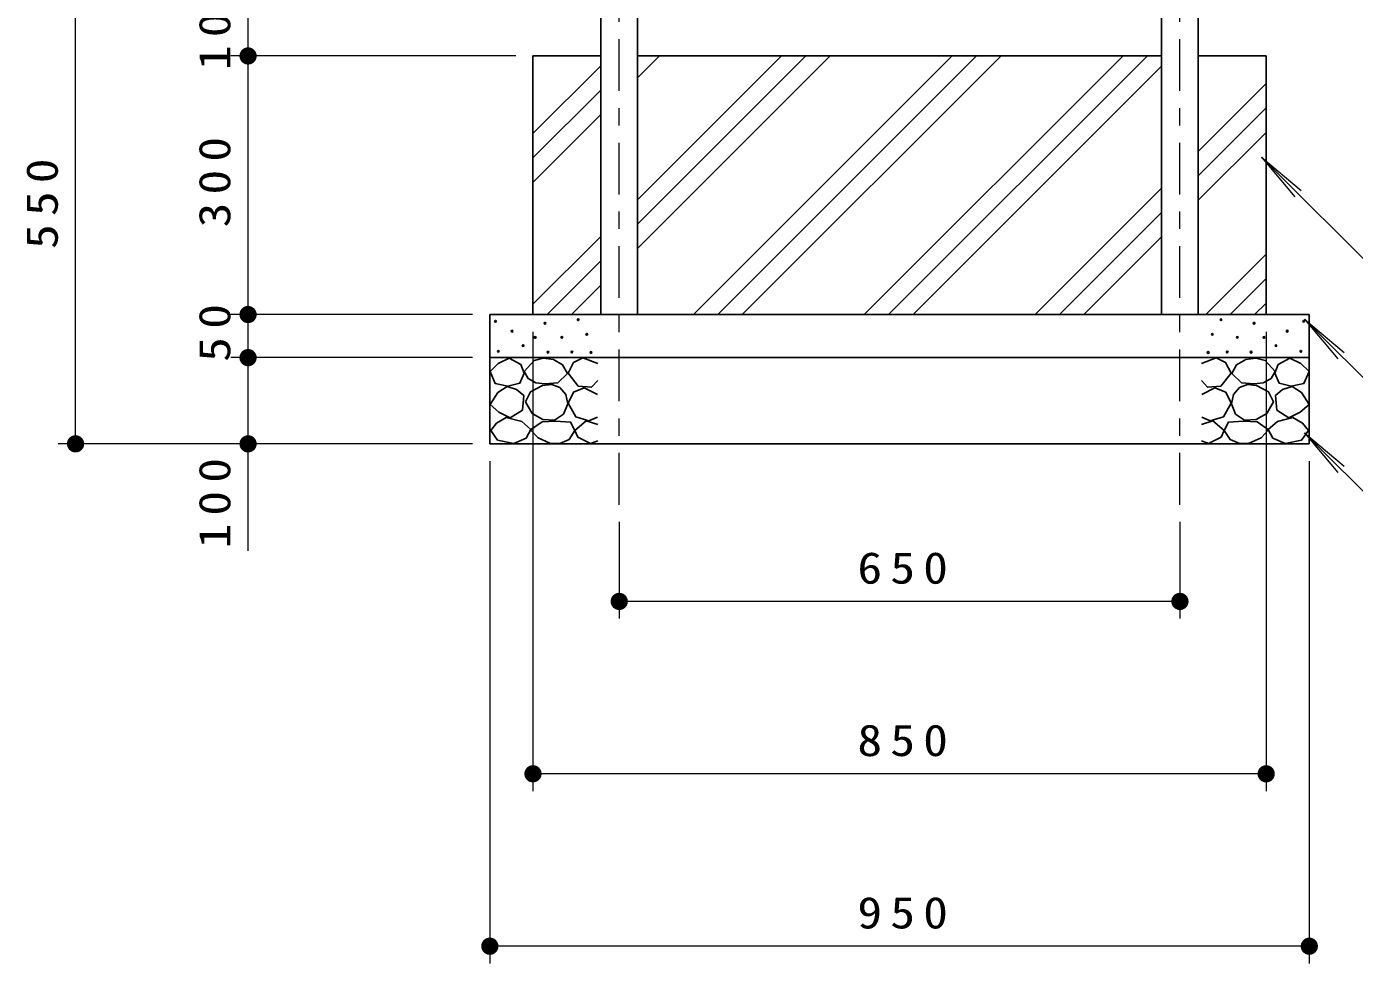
# Model space of a CAD drawing. Units: millimetres on the paper, scale 1:20. Extents: x 475 to 840, y 104 to 380.
# Drawn here: x 516 to 593, y 173.4 to 227.7 of the extents above; entities that cross this region are included whole.
import ezdxf

# ---------------------------------------------------------------- set-up
doc = ezdxf.new("R2010")
doc.units = ezdxf.units.MM
doc.linetypes.add('USER2', pattern=[6, 3, -1, 1, -1])
doc.layers.add('LY_1', color=7, linetype='Continuous', lineweight=13)
doc.styles.add('ＭＳ ゴシック', font='')
doc.styles.get('ＭＳ ゴシック').set_extended_font_data('MS Gothic')

# ---------------------------------------------------------------- blocks, each defined once
blk = doc.blocks.new('filled_dot')
at = {"color": 0, "linetype": 'Continuous', "lineweight": -2, "const_width": 1.25}
blk.add_lwpolyline([(-0.625, 0, 1), (0.625, 0, 1)], format="xyb", close=True, dxfattribs=at)

msp = doc.modelspace()

# ---------------------------------------------------------------- linework, layer by layer
at = {"layer": 'LY_1', "lineweight": 25}
for p, q in [((549.283, 211.001), (549.283, 268.501)), ((583.918, 211.001), (583.918, 268.501)), ((551.418, 211.001), (551.418, 239.933)), ((581.783, 211.001), (581.783, 239.933)), ((545.351, 226.001), (545.351, 211.001)), ((545.351, 226.001), (549.283, 226.001)), ((551.418, 226.001), (566.601, 226.001)), ((581.783, 226.001), (566.601, 226.001)), ((587.851, 226.001), (583.918, 226.001)), ((587.851, 226.001), (587.851, 211.001)), ((542.851, 203.501), (542.851, 211.001)), ((542.851, 211.001), (566.601, 211.001)), ((590.351, 211.001), (566.601, 211.001)), ((590.351, 203.501), (590.351, 211.001)), ((542.851, 208.501), (566.601, 208.501)), ((590.351, 208.501), (566.601, 208.501)), ((542.851, 203.501), (566.601, 203.501)), ((590.351, 203.501), (566.601, 203.501))]:
    msp.add_line(p, q, dxfattribs=at)
at = {"layer": 'LY_1', "linetype": 'USER2'}
for p, q in [((550.351, 199.971), (550.351, 268.501)), ((582.851, 199.971), (582.851, 268.343))]:
    msp.add_line(p, q, dxfattribs=at)
at = {"layer": 'LY_1'}
for p, q in [((518.836, 203.501), (518.836, 231.001)), ((528.836, 226.001), (528.836, 231.001)), ((544.351, 226.001), (527.836, 226.001)), ((528.836, 211.001), (528.836, 226.001)), ((551.418, 214.836), (562.583, 226.001)), ((551.418, 216.25), (561.169, 226.001)), ((551.418, 217.664), (559.755, 226.001)), ((551.418, 224.735), (552.684, 226.001)), ((554.654, 211.001), (569.654, 226.001)), ((556.069, 211.001), (571.069, 226.001)), ((557.483, 211.001), (572.483, 226.001)), ((564.554, 211.001), (579.554, 226.001)), ((565.968, 211.001), (580.968, 226.001)), ((545.351, 221.496), (549.283, 225.428)), ((567.382, 211.001), (581.783, 225.402)), ((545.351, 220.082), (549.283, 224.014)), ((583.918, 220.465), (587.851, 224.398)), ((545.351, 218.667), (549.283, 222.6)), ((583.918, 219.051), (587.851, 222.984)), ((583.918, 217.637), (587.851, 221.57)), ((587.581, 220.127), (589.51, 217.829)), ((587.581, 220.127), (589.879, 218.198)), ((596.243, 211.465), (587.581, 220.127)), ((574.453, 211.001), (581.783, 218.33)), ((575.868, 211.001), (581.783, 216.916)), ((545.351, 211.596), (549.283, 215.529)), ((577.282, 211.001), (581.783, 215.502)), ((546.169, 211.001), (549.283, 214.115)), ((584.353, 211.001), (587.851, 214.498)), ((547.583, 211.001), (549.283, 212.701)), ((585.767, 211.001), (587.851, 213.084)), ((541.851, 211.001), (527.836, 211.001)), ((528.836, 208.501), (528.836, 211.001)), ((587.181, 211.001), (587.851, 211.67)), ((590.081, 210.733), (592.01, 208.435)), ((590.081, 210.733), (592.379, 208.805)), ((596.243, 204.571), (590.081, 210.733)), ((545.351, 210.001), (545.351, 183.362)), ((587.851, 210.001), (587.851, 183.362)), ((541.851, 208.501), (527.836, 208.501)), ((528.836, 197.292), (528.836, 208.501)), ((590.081, 204.138), (592.01, 201.84)), ((590.081, 204.138), (592.379, 202.21)), ((596.243, 197.976), (590.081, 204.138)), ((541.851, 203.501), (517.836, 203.501)), ((542.851, 202.501), (542.851, 173.362)), ((590.351, 202.501), (590.351, 173.362)), ((550.351, 198.971), (550.351, 193.362)), ((582.851, 198.971), (582.851, 193.362)), ((582.851, 194.362), (550.351, 194.362)), ((587.851, 184.362), (545.351, 184.362)), ((590.351, 174.362), (542.851, 174.362))]:
    msp.add_line(p, q, dxfattribs=at)
at = {"layer": 'LY_1', "lineweight": 25}
for points in [[(543.973, 208.471), (543.34, 208.17), (542.864, 207.694), (543.165, 206.997), (543.894, 206.855), (544.591, 207.013), (544.845, 207.599), (544.654, 208.106)], [(545.944, 208.475), (545.417, 208.34), (544.836, 207.705), (545.066, 207.286), (545.523, 207.048), (546.039, 206.975), (546.782, 207.043), (547.35, 207.583), (547.066, 208.083), (546.533, 208.394)], [(587.257, 208.475), (587.784, 208.34), (588.365, 207.705), (588.136, 207.286), (587.678, 207.048), (587.163, 206.975), (586.419, 207.043), (585.852, 207.583), (586.135, 208.083), (586.669, 208.394)], [(589.228, 208.471), (589.862, 208.17), (590.337, 207.694), (590.036, 206.997), (589.308, 206.855), (588.611, 207.013), (588.357, 207.599), (588.547, 208.106)], [(543.847, 206.823), (543.308, 206.474), (542.864, 205.793), (543.371, 205.334), (544.037, 205.017), (544.734, 205.461), (544.813, 206.3), (544.405, 206.663)], [(545.309, 205.259), (545.931, 204.914), (546.607, 204.867), (547.12, 205.228), (547.364, 205.826), (547.252, 206.364), (546.904, 206.772), (546.438, 206.937), (545.904, 206.88), (545.214, 206.512), (544.917, 205.934)], [(587.892, 205.259), (587.271, 204.914), (586.595, 204.867), (586.082, 205.228), (585.838, 205.826), (585.95, 206.364), (586.298, 206.772), (586.764, 206.937), (587.298, 206.88), (587.988, 206.512), (588.284, 205.934)], [(589.355, 206.823), (589.894, 206.474), (590.337, 205.793), (589.83, 205.334), (589.165, 205.017), (588.468, 205.461), (588.389, 206.3), (588.797, 206.663)], [(543.806, 205.026), (543.237, 204.707), (542.899, 204.285), (543.302, 203.719), (544.245, 203.515), (544.961, 203.835), (545.234, 204.34), (544.695, 204.795)], [(546.661, 204.819), (545.877, 204.779), (545.215, 204.306), (545.647, 203.846), (546.336, 203.535), (546.901, 203.527), (547.445, 203.752), (547.782, 204.279), (547.526, 204.765)], [(586.541, 204.819), (587.325, 204.779), (587.987, 204.306), (587.555, 203.846), (586.865, 203.535), (586.3, 203.527), (585.757, 203.752), (585.419, 204.279), (585.676, 204.765)], [(589.396, 205.026), (589.965, 204.707), (590.303, 204.285), (589.899, 203.719), (588.957, 203.515), (588.241, 203.835), (587.968, 204.34), (588.507, 204.795)]]:
    msp.add_lwpolyline(points, close=True, dxfattribs=at)
for points in [[(549.101, 208.165), (548.245, 208.482), (547.707, 208.213), (547.39, 207.611), (547.976, 206.851), (548.752, 206.787), (549.101, 207.183)], [(584.101, 208.165), (584.956, 208.482), (585.495, 208.213), (585.812, 207.611), (585.226, 206.851), (584.449, 206.787), (584.101, 207.183)], [(549.085, 206.359), (548.325, 206.756), (547.691, 206.502), (547.39, 205.852), (547.833, 205.076), (548.594, 204.839), (549.085, 205.045)], [(584.117, 206.359), (584.877, 206.756), (585.511, 206.502), (585.812, 205.852), (585.368, 205.076), (584.608, 204.839), (584.117, 205.045)], [(549.101, 204.633), (548.435, 204.839), (547.786, 204.284), (547.96, 203.888), (548.689, 203.524), (549.101, 203.682)], [(584.101, 204.633), (584.766, 204.839), (585.416, 204.284), (585.241, 203.888), (584.513, 203.524), (584.101, 203.682)]]:
    msp.add_lwpolyline(points, dxfattribs=at)
for centre in [(543.181, 210.609), (546.049, 210.498), (547.972, 210.705), (585.23, 210.705), (587.153, 210.498), (590.021, 210.609), (544.132, 210.039), (545.478, 209.675), (547.026, 209.678), (548.472, 209.854), (584.73, 209.854), (586.176, 209.678), (587.723, 209.675), (589.07, 210.039), (543.34, 208.867), (544.781, 209.199), (546.223, 208.819), (547.607, 208.827), (548.715, 208.8), (584.487, 208.8), (585.595, 208.827), (586.979, 208.819), (588.42, 209.199), (589.862, 208.867)]:
    msp.add_circle(centre, 0.05, dxfattribs=at)

# ---------------------------------------------------------------- block references
at = {"layer": 'LY_1', "xscale": 0.4, "yscale": 0.4}
for p, rotation in [((528.836, 226.001), 90), ((528.836, 226.001), 270), ((528.836, 211.001), 90), ((528.836, 211.001), 270), ((528.836, 208.501), 90), ((528.836, 208.501), 270), ((518.836, 203.501), 90), ((528.836, 203.501), 90), ((582.851, 194.362), 180), ((587.851, 184.362), 180), ((590.351, 174.362), 180)]:
    msp.add_blockref('filled_dot', p, dxfattribs=dict(at, rotation=rotation))
for p in [(550.351, 194.362), (545.351, 184.362), (542.851, 174.362)]:
    msp.add_blockref('filled_dot', p, dxfattribs=at)

# ---------------------------------------------------------------- texts
at = {"layer": 'LY_1', "char_height": 1.833, "attachment_point": 8, "rotation": 90, "style": 'ＭＳ ゴシック'}
for s, insert in [('\\T1.33;\\W1.15;100', (527.836, 228.041)), ('\\T1.33;\\W1.15;300', (527.836, 218.917)), ('\\T1.33;\\W1.15;550', (517.836, 217.666)), ('\\T1.34;\\W1.15;50', (527.836, 210.178)), ('\\T1.33;\\W1.15;100', (527.836, 200.292))]:
    msp.add_mtext(s, dxfattribs=dict(at, insert=insert))
at = {"layer": 'LY_1', "char_height": 1.833, "attachment_point": 8, "style": 'ＭＳ ゴシック'}
for s, insert in [('\\T1.33;\\W1.15;650', (567.016, 195.362)), ('\\T1.33;\\W1.15;850', (567.016, 185.362)), ('\\T1.33;\\W1.15;950', (567.016, 175.362))]:
    msp.add_mtext(s, dxfattribs=dict(at, insert=insert))

doc.saveas('drawing.dxf')
